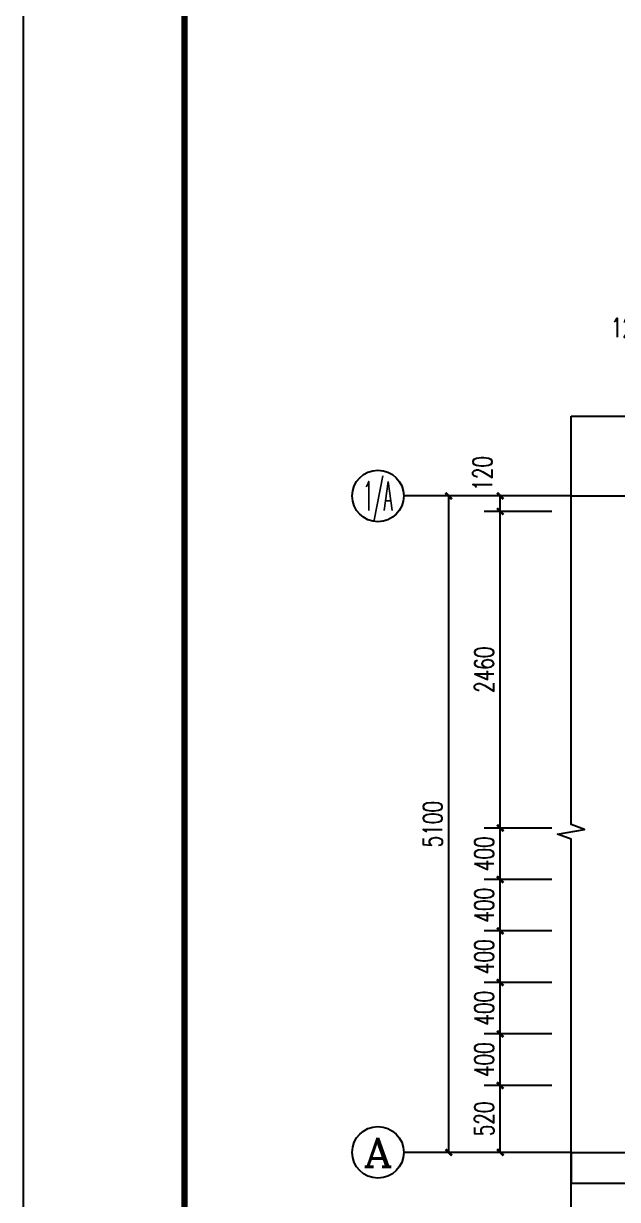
# Model space of a CAD drawing. Extents: x 12811826 to 27008858, y -1172757 to 50528.
# Drawn here: x 13496335 to 13500950, y -595630 to -586493 of the extents above; entities that cross this region are included whole.
import ezdxf
from ezdxf.enums import TextEntityAlignment as Align

# ---------------------------------------------------------------- set-up
doc = ezdxf.new("R2010")
doc.units = 0
doc.header["$LTSCALE"] = 1000
doc.header["$MEASUREMENT"] = 0
doc.linetypes.add('DOTE', pattern=[2.42, 2, -0.2, 0.02, -0.2])
for name, color, linetype in [('AXIS', 3, 'Continuous'), ('AXIS_TEXT', 7, 'Continuous'), ('DIM_SYMB', 3, 'Continuous'), ('DOTE', 8, 'DOTE'), ('TK', 4, 'Continuous'), ('WALL-PARAPET', 6, 'Continuous')]:
    doc.layers.add(name, color=color, linetype=linetype)
doc.styles.add('_TCH_AXIS', font='COMPLEX', dxfattribs={"bigfont": 'GBCBIG'})
doc.styles.add('_TCH_DIM_T3', font='SIMPLEX', dxfattribs={"width": 0.705882, "bigfont": 'GBCBIG'})
doc.styles.add('COMPLEX', font='COMPLEX')
doc.dimstyles.new('_TCH_ARCH&&50', dxfattribs={"dimtxt": 148.75, "dimasz": 50, "dimexe": 125, "dimexo": 150, "dimgap": 50, "dimtad": 1, "dimdec": 0, "dimzin": 0, "dimdsep": 46, "dimtxsty": '_TCH_DIM_T3', "dimblk": 'ARCHTICK', "dimcen": 0.09, "dimclrt": 7, "dimazin": 2, "dimtfac": 1, "dimtdec": 0, "dimtix": 1, "dimtmove": 2, "dimatfit": 3, "dimfxl": 0, "dimtolj": 1, "dimtzin": 0, "dimarcsym": 0})

# ---------------------------------------------------------------- blocks, each defined once
blk = doc.blocks.new('GeYuanFrame_60560235', base_point=(20.09, 4.53))
at = {"layer": 'TK'}
blk.add_lwpolyline([(20.09, 4.53), (20.09, 598.53), (861.09, 598.53), (861.09, 4.53)], close=True, dxfattribs=at)
at = {"layer": 'TK', "const_width": 1}
blk.add_lwpolyline([(45.09, 588.53), (851.09, 588.53), (851.09, 14.53), (45.09, 14.53)], close=True, dxfattribs=at)
blk = doc.blocks.new('_ArchTick')
at = {"color": 0, "linetype": 'ByBlock', "const_width": 0.4}
blk.add_lwpolyline([(-0.5, -0.5), (0.5, 0.5)], dxfattribs=at)
blk = doc.blocks.new('*D366')
at = {"layer": 'AXIS', "color": 0, "lineweight": -2}
for p, q in [((13501208.6, -589393.8), (13501208.6, -588868.8)), ((13501328.6, -589393.8), (13501328.6, -588868.8)), ((13501208.6, -588993.8), (13501328.6, -588993.8))]:
    blk.add_line(p, q, dxfattribs=at)
at = {"layer": 'Defpoints', "color": 0}
for p in [(13501328.6, -588993.8), (13501208.6, -589543.8), (13501328.6, -589543.8)]:
    blk.add_point(p, dxfattribs=at)
at = {"layer": 'AXIS', "color": 0, "lineweight": -2, "xscale": 50, "yscale": 50, "zscale": 50, "rotation": 180}
blk.add_blockref('_ArchTick', (13501208.6, -588993.8), dxfattribs=at)
at = {"layer": 'AXIS', "color": 0, "lineweight": -2, "xscale": 50, "yscale": 50, "zscale": 50}
blk.add_blockref('_ArchTick', (13501328.6, -588993.8), dxfattribs=at)
at = {"layer": 'AXIS', "color": 7, "insert": (13501033.6, -588856.3), "char_height": 148.75, "attachment_point": 5, "style": '_TCH_DIM_T3'}
blk.add_mtext('\\A1;120', dxfattribs=at)
blk = doc.blocks.new('_AXISO')
blk.add_circle((0, 0), 0.5)
at = {"layer": 'AXIS_TEXT', "style": 'COMPLEX', "width": 1.041667}
blk.add_attdef('A', text='', height=0.56, dxfattribs=at).set_placement((-0.25, -0.28), (0.25, -0.28), align=Align.FIT)
blk = doc.blocks.new('*D384')
at = {"layer": 'AXIS', "color": 0, "lineweight": -2}
for p, q in [((13500438.6, -590163.8), (13499513.6, -590163.8)), ((13499638.6, -595263.8), (13499638.6, -590163.8)), ((13500438.6, -595263.8), (13499513.6, -595263.8))]:
    blk.add_line(p, q, dxfattribs=at)
at = {"layer": 'Defpoints', "color": 0}
for p in [(13499638.6, -590163.8), (13500588.6, -590163.8), (13500588.6, -595263.8)]:
    blk.add_point(p, dxfattribs=at)
at = {"layer": 'AXIS', "color": 0, "lineweight": -2, "xscale": 50, "yscale": 50, "zscale": 50}
for p, rotation in [((13499638.6, -590163.8), 90), ((13499638.6, -595263.8), 270)]:
    blk.add_blockref('_ArchTick', p, dxfattribs=dict(at, rotation=rotation))
at = {"layer": 'AXIS', "color": 7, "insert": (13499514.2, -592713.8), "char_height": 148.75, "attachment_point": 5, "rotation": 90, "style": '_TCH_DIM_T3'}
blk.add_mtext('\\A1;5100', dxfattribs=at)
blk = doc.blocks.new('*D385')
at = {"layer": 'AXIS', "color": 0, "lineweight": -2}
for p, q in [((13500438.6, -594743.8), (13499913.6, -594743.8)), ((13500038.6, -595263.8), (13500038.6, -594743.8)), ((13500438.6, -595263.8), (13499913.6, -595263.8))]:
    blk.add_line(p, q, dxfattribs=at)
at = {"layer": 'Defpoints', "color": 0}
for p in [(13500038.6, -594743.8), (13500588.6, -594743.8), (13500588.6, -595263.8)]:
    blk.add_point(p, dxfattribs=at)
at = {"layer": 'AXIS', "color": 0, "lineweight": -2, "xscale": 50, "yscale": 50, "zscale": 50}
for p, rotation in [((13500038.6, -594743.8), 90), ((13500038.6, -595263.8), 270)]:
    blk.add_blockref('_ArchTick', p, dxfattribs=dict(at, rotation=rotation))
at = {"layer": 'AXIS', "color": 7, "insert": (13499914.2, -595003.8), "char_height": 148.75, "attachment_point": 5, "rotation": 90, "style": '_TCH_DIM_T3'}
blk.add_mtext('\\A1;520', dxfattribs=at)
blk = doc.blocks.new('*D386')
at = {"layer": 'AXIS', "color": 0, "lineweight": -2}
for p, q in [((13500438.6, -594343.8), (13499913.6, -594343.8)), ((13500038.6, -594743.8), (13500038.6, -594343.8)), ((13500438.6, -594743.8), (13499913.6, -594743.8))]:
    blk.add_line(p, q, dxfattribs=at)
at = {"layer": 'Defpoints', "color": 0}
for p in [(13500038.6, -594343.8), (13500588.6, -594343.8), (13500588.6, -594743.8)]:
    blk.add_point(p, dxfattribs=at)
at = {"layer": 'AXIS', "color": 0, "lineweight": -2, "xscale": 50, "yscale": 50, "zscale": 50}
for p, rotation in [((13500038.6, -594343.8), 90), ((13500038.6, -594743.8), 270)]:
    blk.add_blockref('_ArchTick', p, dxfattribs=dict(at, rotation=rotation))
at = {"layer": 'AXIS', "color": 7, "insert": (13499914.2, -594543.8), "char_height": 148.75, "attachment_point": 5, "rotation": 90, "style": '_TCH_DIM_T3'}
blk.add_mtext('\\A1;400', dxfattribs=at)
blk = doc.blocks.new('*D387')
at = {"layer": 'AXIS', "color": 0, "lineweight": -2}
for p, q in [((13500438.6, -593943.8), (13499913.6, -593943.8)), ((13500038.6, -594343.8), (13500038.6, -593943.8)), ((13500438.6, -594343.8), (13499913.6, -594343.8))]:
    blk.add_line(p, q, dxfattribs=at)
at = {"layer": 'Defpoints', "color": 0}
for p in [(13500038.6, -593943.8), (13500588.6, -593943.8), (13500588.6, -594343.8)]:
    blk.add_point(p, dxfattribs=at)
at = {"layer": 'AXIS', "color": 0, "lineweight": -2, "xscale": 50, "yscale": 50, "zscale": 50}
for p, rotation in [((13500038.6, -593943.8), 90), ((13500038.6, -594343.8), 270)]:
    blk.add_blockref('_ArchTick', p, dxfattribs=dict(at, rotation=rotation))
at = {"layer": 'AXIS', "color": 7, "insert": (13499914.2, -594143.8), "char_height": 148.75, "attachment_point": 5, "rotation": 90, "style": '_TCH_DIM_T3'}
blk.add_mtext('\\A1;400', dxfattribs=at)
blk = doc.blocks.new('*D388')
at = {"layer": 'AXIS', "color": 0, "lineweight": -2}
for p, q in [((13500438.6, -593543.8), (13499913.6, -593543.8)), ((13500038.6, -593943.8), (13500038.6, -593543.8)), ((13500438.6, -593943.8), (13499913.6, -593943.8))]:
    blk.add_line(p, q, dxfattribs=at)
at = {"layer": 'Defpoints', "color": 0}
for p in [(13500038.6, -593543.8), (13500588.6, -593543.8), (13500588.6, -593943.8)]:
    blk.add_point(p, dxfattribs=at)
at = {"layer": 'AXIS', "color": 0, "lineweight": -2, "xscale": 50, "yscale": 50, "zscale": 50}
for p, rotation in [((13500038.6, -593543.8), 90), ((13500038.6, -593943.8), 270)]:
    blk.add_blockref('_ArchTick', p, dxfattribs=dict(at, rotation=rotation))
at = {"layer": 'AXIS', "color": 7, "insert": (13499914.2, -593743.8), "char_height": 148.75, "attachment_point": 5, "rotation": 90, "style": '_TCH_DIM_T3'}
blk.add_mtext('\\A1;400', dxfattribs=at)
blk = doc.blocks.new('*D389')
at = {"layer": 'AXIS', "color": 0, "lineweight": -2}
for p, q in [((13500438.6, -593143.8), (13499913.6, -593143.8)), ((13500038.6, -593543.8), (13500038.6, -593143.8)), ((13500438.6, -593543.8), (13499913.6, -593543.8))]:
    blk.add_line(p, q, dxfattribs=at)
at = {"layer": 'Defpoints', "color": 0}
for p in [(13500038.6, -593143.8), (13500588.6, -593143.8), (13500588.6, -593543.8)]:
    blk.add_point(p, dxfattribs=at)
at = {"layer": 'AXIS', "color": 0, "lineweight": -2, "xscale": 50, "yscale": 50, "zscale": 50}
for p, rotation in [((13500038.6, -593143.8), 90), ((13500038.6, -593543.8), 270)]:
    blk.add_blockref('_ArchTick', p, dxfattribs=dict(at, rotation=rotation))
at = {"layer": 'AXIS', "color": 7, "insert": (13499914.2, -593343.8), "char_height": 148.75, "attachment_point": 5, "rotation": 90, "style": '_TCH_DIM_T3'}
blk.add_mtext('\\A1;400', dxfattribs=at)
blk = doc.blocks.new('*D390')
at = {"layer": 'AXIS', "color": 0, "lineweight": -2}
for p, q in [((13500438.6, -592743.8), (13499913.6, -592743.8)), ((13500038.6, -593143.8), (13500038.6, -592743.8)), ((13500438.6, -593143.8), (13499913.6, -593143.8))]:
    blk.add_line(p, q, dxfattribs=at)
at = {"layer": 'Defpoints', "color": 0}
for p in [(13500038.6, -592743.8), (13500588.6, -592743.8), (13500588.6, -593143.8)]:
    blk.add_point(p, dxfattribs=at)
at = {"layer": 'AXIS', "color": 0, "lineweight": -2, "xscale": 50, "yscale": 50, "zscale": 50}
for p, rotation in [((13500038.6, -592743.8), 90), ((13500038.6, -593143.8), 270)]:
    blk.add_blockref('_ArchTick', p, dxfattribs=dict(at, rotation=rotation))
at = {"layer": 'AXIS', "color": 7, "insert": (13499914.2, -592943.8), "char_height": 148.75, "attachment_point": 5, "rotation": 90, "style": '_TCH_DIM_T3'}
blk.add_mtext('\\A1;400', dxfattribs=at)
blk = doc.blocks.new('*D391')
at = {"layer": 'AXIS', "color": 0, "lineweight": -2}
for p, q in [((13500438.6, -590283.8), (13499913.6, -590283.8)), ((13500038.6, -592743.8), (13500038.6, -590283.8)), ((13500438.6, -592743.8), (13499913.6, -592743.8))]:
    blk.add_line(p, q, dxfattribs=at)
at = {"layer": 'Defpoints', "color": 0}
for p in [(13500038.6, -590283.8), (13500588.6, -590283.8), (13500588.6, -592743.8)]:
    blk.add_point(p, dxfattribs=at)
at = {"layer": 'AXIS', "color": 0, "lineweight": -2, "xscale": 50, "yscale": 50, "zscale": 50}
for p, rotation in [((13500038.6, -590283.8), 90), ((13500038.6, -592743.8), 270)]:
    blk.add_blockref('_ArchTick', p, dxfattribs=dict(at, rotation=rotation))
at = {"layer": 'AXIS', "color": 7, "insert": (13499914.2, -591513.8), "char_height": 148.75, "attachment_point": 5, "rotation": 90, "style": '_TCH_DIM_T3'}
blk.add_mtext('\\A1;2460', dxfattribs=at)
blk = doc.blocks.new('*D392')
at = {"layer": 'AXIS', "color": 0, "lineweight": -2}
for p, q in [((13500438.6, -590163.8), (13499913.6, -590163.8)), ((13500038.6, -590283.8), (13500038.6, -590163.8)), ((13500438.6, -590283.8), (13499913.6, -590283.8))]:
    blk.add_line(p, q, dxfattribs=at)
at = {"layer": 'Defpoints', "color": 0}
for p in [(13500038.6, -590163.8), (13500588.6, -590163.8), (13500588.6, -590283.8)]:
    blk.add_point(p, dxfattribs=at)
at = {"layer": 'AXIS', "color": 0, "lineweight": -2, "xscale": 50, "yscale": 50, "zscale": 50}
for p, rotation in [((13500038.6, -590163.8), 90), ((13500038.6, -590283.8), 270)]:
    blk.add_blockref('_ArchTick', p, dxfattribs=dict(at, rotation=rotation))
at = {"layer": 'AXIS', "color": 7, "insert": (13499901.1, -589988.8), "char_height": 148.75, "attachment_point": 5, "rotation": 90, "style": '_TCH_DIM_T3'}
blk.add_mtext('\\A1;120', dxfattribs=at)

msp = doc.modelspace()

# ---------------------------------------------------------------- linework, layer by layer
at = {"layer": 'AXIS'}
for p, q in [((13500588.6, -590163.8), (13499288.6, -590163.8)), ((13500588.6, -595263.8), (13499288.6, -595263.8))]:
    msp.add_line(p, q, dxfattribs=at)
at = {"layer": 'DIM_SYMB'}
for points in [[(13500588.6, -589543.8), (13504312.3, -589543.8), (13504350.5, -589438.8), (13504387.6, -589648.8), (13504424.8, -589543.8), (13508148.6, -589543.8)], [(13500588.6, -596003.8), (13500588.6, -592830), (13500483.6, -592791.8), (13500693.6, -592754.8), (13500588.6, -592717.5), (13500588.6, -589543.8)]]:
    msp.add_lwpolyline(points, dxfattribs=at)
at = {"layer": 'DOTE'}
for p, q in [((13500588.6, -590163.8), (13508148.6, -590163.8)), ((13500588.6, -595263.8), (13508148.6, -595263.8))]:
    msp.add_line(p, q, dxfattribs=at)
at = {"layer": 'WALL-PARAPET'}
for p, q in [((13500588.6, -595263.8), (13501208.6, -595263.8)), ((13500588.6, -595263.8), (13500588.6, -595503.8)), ((13500588.6, -595503.8), (13501208.6, -595503.8))]:
    msp.add_line(p, q, dxfattribs=at)

# ---------------------------------------------------------------- block references
at = {"color": 8, "xscale": 50, "yscale": 50, "zscale": 50}
msp.add_blockref('GeYuanFrame_60560235', (13496334.8, -601343.1), dxfattribs=at)
at = {"layer": 'AXIS'}
ref = msp.add_blockref('_AXISO', (13499088.6, -590163.8), dxfattribs=dict(at, xscale=400, yscale=400, zscale=400))
ref.add_attrib('A', '1/A', dxfattribs={"layer": 'AXIS_TEXT', "ltscale": 0.5, "height": 226.27, "style": '_TCH_AXIS', "width": 0.381818}).set_placement((13498975.4, -590276.9), (13499201.7, -590276.9), align=Align.FIT)
ref = msp.add_blockref('_AXISO', (13499088.6, -595263.8), dxfattribs=dict(at, xscale=400, yscale=400, zscale=400))
ref.add_attrib('A', 'A', dxfattribs={"layer": 'AXIS_TEXT', "ltscale": 0.5, "height": 226.3, "style": '_TCH_AXIS', "width": 1.166667}).set_placement((13498975.4, -595376.9), (13499201.7, -595376.9), align=Align.FIT)

# ---------------------------------------------------------------- dimensions: what is measured, and where the dimension line sits
for base, p1, p2, angle, picture, middle in [((13501328.6, -588993.8), (13501208.6, -589543.8), (13501328.6, -589543.8), 360, '*D366', (13501033.6, -588856.3)), ((13500038.6, -590163.8), (13500588.6, -590283.8), (13500588.6, -590163.8), 90, '*D392', (13499901.1, -589988.8))]:
    dim = msp.add_linear_dim(base=base, p1=p1, p2=p2, angle=angle, text='120', dimstyle='_TCH_ARCH&&50', dxfattribs=at)
    dim.commit()
    dim.dimension.update_dxf_attribs({"geometry": picture, "text_midpoint": middle, "dimtype": 161})
for p1, p2, distance, text, picture, middle in [((13500588.6, -595263.8), (13500588.6, -590163.8), 950, '5100', '*D384', (13499514.2, -592713.8)), ((13500588.6, -592743.8), (13500588.6, -590283.8), 550, '2460', '*D391', (13499914.2, -591513.8)), ((13500588.6, -593143.8), (13500588.6, -592743.8), 550, '400', '*D390', (13499914.2, -592943.8)), ((13500588.6, -593543.8), (13500588.6, -593143.8), 550, '400', '*D389', (13499914.2, -593343.8)), ((13500588.6, -593943.8), (13500588.6, -593543.8), 550, '400', '*D388', (13499914.2, -593743.8)), ((13500588.6, -594343.8), (13500588.6, -593943.8), 550, '400', '*D387', (13499914.2, -594143.8)), ((13500588.6, -594743.8), (13500588.6, -594343.8), 550, '400', '*D386', (13499914.2, -594543.8)), ((13500588.6, -595263.8), (13500588.6, -594743.8), 550, '520', '*D385', (13499914.2, -595003.8))]:
    dim = msp.add_aligned_dim(p1=p1, p2=p2, distance=distance, text=text, dimstyle='_TCH_ARCH&&50', dxfattribs=at)
    dim.commit()
    dim.dimension.update_dxf_attribs({"geometry": picture, "text_midpoint": middle})

doc.saveas('drawing.dxf')
